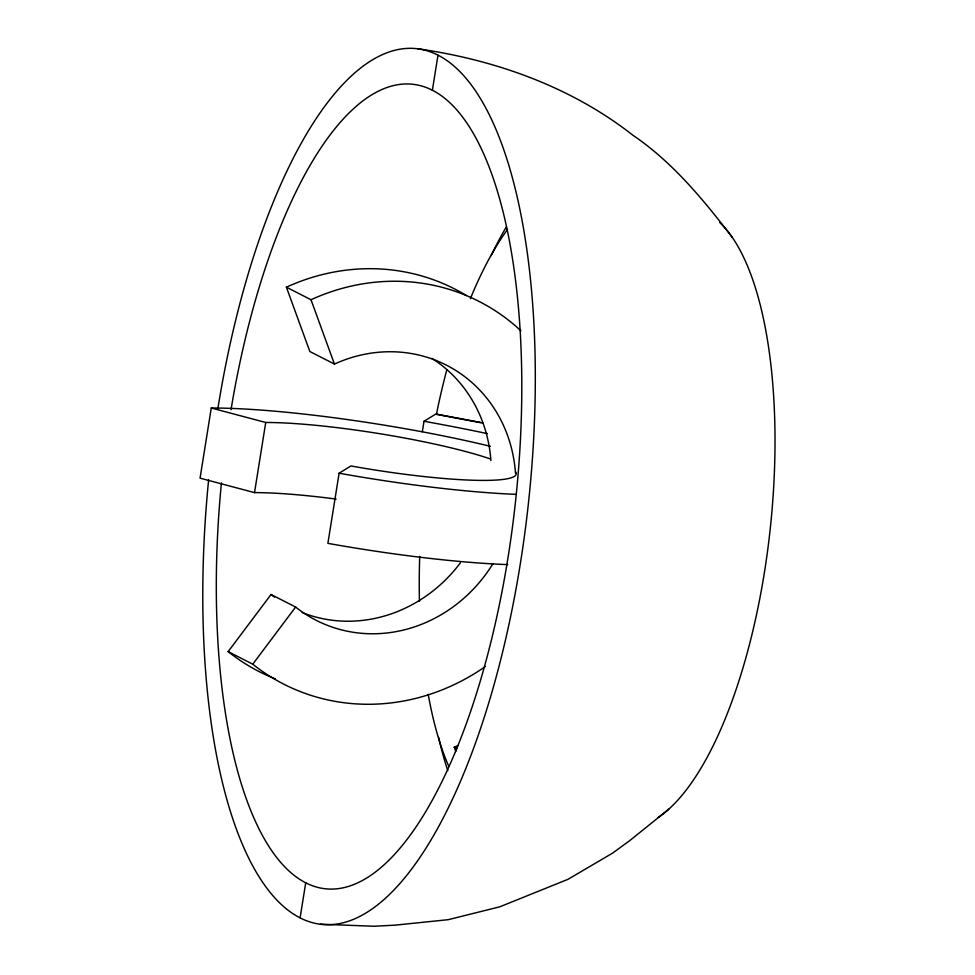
<?xml version="1.0" encoding="UTF-8"?>
<svg xmlns="http://www.w3.org/2000/svg" width="975" height="975" viewBox="0 0 975 975"><rect width="100%" height="100%" fill="white"/><g stroke="black" fill="none" stroke-linecap="round" stroke-linejoin="round"><path stroke-width="1.46" d="M490.486 446.331A214.841 27.446 9.1 0 0 211.27 408.013L200.058 478.152L254.524 492.619A143.227 18.293 9.1 0 1 336.156 499.09M254.524 492.619L265.736 422.48L211.27 408.013M515.507 471.815A143.227 18.293 9.1 0 1 350.951 465.952L339.105 473.216L327.893 543.355A214.841 27.446 9.1 0 0 507.768 564.598M300.117 917.828L305.723 882.765M432.388 90.2L437.994 55.136M422.346 431.706L424.015 421.261L435.874 413.997L480.76 422.455M482.857 423.113L436.508 414.387L437.568 408.696A319.41 116.22 -83.8 0 1 446.769 369.988M275.45 678.941A214.841 198.23 -63 0 1 228.162 651.629L271.026 594.494L295.632 607.047A143.227 132.149 -63 0 0 493.106 563.452M228.162 651.629L252.757 664.182L295.632 607.047M668.728 809.226L629.996 840.413L612.739 853.027L567.962 879.328L499.797 906.811L448.122 919.693L395.094 925.153L374.107 926.25L320.458 924.215M417.653 48.75C494.8 59.743 570.875 86.629 632.678 135.062C672.445 162.021 703.219 199.522 732.213 237.303M515.495 473.168A143.227 132.149 -63 0 0 334.449 364.077L309.855 351.524L286.406 287.186L311.001 299.739A214.841 198.23 -63 0 1 520.906 330.793M458.335 745.327A297.204 274.219 -63 0 1 454.24 747.24L456.836 748.556M311.001 299.739L334.449 364.077M454.24 747.24L455.812 751.53M424.015 421.261A297.204 37.964 9.1 0 1 487.39 433.619M448.719 766.204A319.41 116.22 -83.8 0 1 428.196 694.31M419.445 601.295A319.41 116.22 -83.8 0 1 419.713 556.384M470.377 298.703A319.41 116.22 -83.8 0 1 507.585 229.405M231.026 409.671A404.625 147.225 -83.8 0 1 489.17 167.103A404.625 147.225 -83.8 0 1 399.896 848.323A404.625 147.225 -83.8 0 1 221.423 482.942M217.754 409.305A440.432 160.253 -83.8 0 1 498.993 136.768A440.432 160.253 -83.8 0 1 402.736 880.206A440.432 160.253 -83.8 0 1 208.626 479.822M719.733 222.507A311.427 113.319 -83.8 0 1 770.543 525.854A311.427 113.319 -83.8 0 1 658.088 817.55M447.805 770.64A350.415 127.506 -83.8 0 1 438.616 737.466M491.132 255.669A350.415 127.506 -83.8 0 1 506.403 226.773M265.736 422.48A143.227 18.293 9.1 0 1 490.035 458.823M516.25 494.362A214.841 27.446 9.1 0 1 339.105 473.216M485.465 666.449A214.841 198.23 -63 0 1 252.757 664.182M431.913 358.373A143.227 132.149 -63 0 1 490.9 460.614M460.407 562.819A143.227 132.149 -63 0 1 302.104 612.519M274.462 597.127A143.227 132.149 -63 0 1 271.026 594.494M286.406 287.186A214.841 198.23 -63 0 1 466.428 295.559"/></g></svg>
